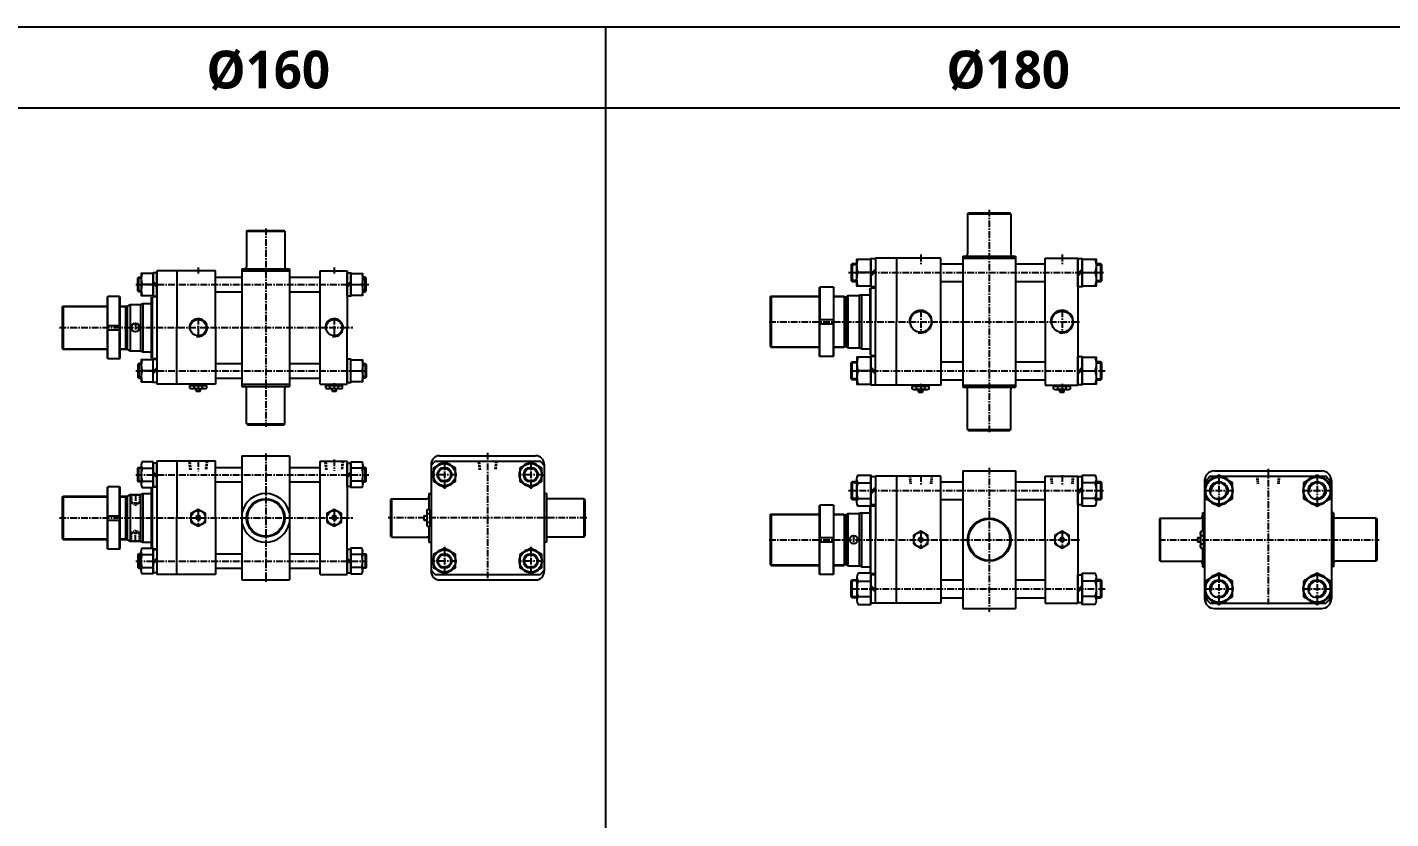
# Model space of a CAD drawing. Extents: x -819 to 8634, y 0 to 4453.
# Drawn here: x 2577 to 5105, y 1467 to 2934 of the extents above; entities that cross this region are included whole.
import ezdxf

# ---------------------------------------------------------------- set-up
doc = ezdxf.new("R2010")
doc.units = 0
doc.header["$LTSCALE"] = 10
doc.header["$MEASUREMENT"] = 0
for name, pattern in [('CENTER', [2, 1.25, -0.25, 0.25, -0.25]), ('CENTERX2', [4, 2.5, -0.5, 0.5, -0.5]), ('HIDDEN', [0.375, 0.25, -0.125])]:
    doc.linetypes.add(name, pattern=pattern)
doc.layers.get('0').update_dxf_attribs({"linetype": 'CONTINUOUS'})
doc.layers.get('DEFPOINTS').update_dxf_attribs({"linetype": 'CONTINUOUS'})
for name, color, linetype in [('CEN', 1, 'CENTERX2'), ('CENTER', 1, 'CENTER'), ('ML', 7, 'CONTINUOUS'), ('THIN', 3, 'CONTINUOUS'), ('외형선', 3, 'CONTINUOUS')]:
    doc.layers.add(name, color=color, linetype=linetype)
doc.styles.add('문자', font='romans.shx')

msp = doc.modelspace()

# ---------------------------------------------------------------- linework, layer by layer
for p, q in [((8634.1, 2934), (0, 2934)), ((3649.8, 0), (3649.8, 2934)), ((8634.1, 2784), (0, 2784))]:
    msp.add_line(p, q)
at = {"color": 7, "linetype": 'Continuous'}
for p, q in [((2878.9, 2265.3), (2878.9, 2270.3)), ((2878.9, 2270.3), (2885.2, 2270.3)), ((2879.9, 2270.3), (2879.9, 2272.3)), ((2879.9, 2272.3), (2909, 2272.3)), ((2882, 2264.3), (2906.9, 2264.3)), ((2885.2, 2270.3), (2910, 2270.3)), ((2886.6, 2265.3), (2886.6, 2270.3)), ((2890.4, 2264.6), (2890.4, 2264.6)), ((2890.4, 2259.8), (2890.4, 2264.3)), ((2890.4, 2259.8), (2890.9, 2259.3)), ((2898.4, 2259.8), (2890.4, 2259.8)), ((2890.9, 2259.3), (2897.9, 2259.3)), ((2898.4, 2259.8), (2897.9, 2259.3)), ((2898.4, 2259.8), (2898.4, 2264.3)), ((2902.2, 2265.3), (2902.2, 2270.3)), ((2909, 2270.3), (2909, 2272.3)), ((2910, 2265.3), (2910, 2270.3)), ((3130.9, 2265.3), (3130.9, 2270.3)), ((3130.9, 2270.3), (3137.2, 2270.3)), ((3131.9, 2270.3), (3131.9, 2272.3)), ((3131.9, 2272.3), (3161, 2272.3)), ((3134, 2264.3), (3158.9, 2264.3)), ((3137.2, 2270.3), (3162, 2270.3)), ((3138.6, 2265.3), (3138.6, 2270.3)), ((3142.4, 2264.6), (3142.4, 2264.6)), ((3142.4, 2259.8), (3142.4, 2264.3)), ((3142.4, 2259.8), (3142.9, 2259.3)), ((3150.4, 2259.8), (3142.4, 2259.8)), ((3142.9, 2259.3), (3149.9, 2259.3)), ((3150.4, 2259.8), (3149.9, 2259.3)), ((3150.4, 2259.8), (3150.4, 2264.3)), ((3154.2, 2265.3), (3154.2, 2270.3)), ((3161, 2270.3), (3161, 2272.3)), ((3162, 2265.3), (3162, 2270.3)), ((4218.2, 2263.8), (4218.2, 2268.8)), ((4218.2, 2268.8), (4224.5, 2268.8)), ((4219.2, 2268.8), (4219.2, 2270.8)), ((4219.2, 2270.8), (4248.4, 2270.8)), ((4221.4, 2262.8), (4246.2, 2262.8)), ((4224.5, 2268.8), (4249.4, 2268.8)), ((4226, 2263.8), (4226, 2268.8)), ((4229.8, 2263.1), (4229.8, 2263.1)), ((4229.8, 2258.3), (4229.8, 2262.8)), ((4229.8, 2258.3), (4230.3, 2257.8)), ((4237.8, 2258.3), (4229.8, 2258.3)), ((4230.3, 2257.8), (4237.3, 2257.8)), ((4237.8, 2258.3), (4237.3, 2257.8)), ((4237.8, 2258.3), (4237.8, 2262.8)), ((4241.6, 2263.8), (4241.6, 2268.8)), ((4248.4, 2268.8), (4248.4, 2270.8)), ((4249.4, 2263.8), (4249.4, 2268.8)), ((4480.2, 2263.8), (4480.2, 2268.8)), ((4480.2, 2268.8), (4486.5, 2268.8)), ((4481.2, 2268.8), (4481.2, 2270.8)), ((4481.2, 2270.8), (4510.4, 2270.8)), ((4483.4, 2262.8), (4508.2, 2262.8)), ((4486.5, 2268.8), (4511.4, 2268.8)), ((4488, 2263.8), (4488, 2268.8)), ((4491.8, 2263.1), (4491.8, 2263.1)), ((4491.8, 2258.3), (4491.8, 2262.8)), ((4491.8, 2258.3), (4492.3, 2257.8)), ((4499.8, 2258.3), (4491.8, 2258.3)), ((4492.3, 2257.8), (4499.3, 2257.8)), ((4499.8, 2258.3), (4499.3, 2257.8)), ((4499.8, 2258.3), (4499.8, 2262.8)), ((4503.6, 2263.8), (4503.6, 2268.8)), ((4510.4, 2268.8), (4510.4, 2270.8)), ((4511.4, 2263.8), (4511.4, 2268.8)), ((3313.4, 2028.7), (3312.9, 2028.2)), ((3312.9, 2028.2), (3312.9, 2021.2)), ((3313.4, 2028.7), (3317.9, 2028.7)), ((3313.4, 2020.7), (3313.4, 2028.7)), ((3317.9, 2037.1), (3317.9, 2012.2)), ((3318.2, 2028.7), (3318.2, 2028.7)), ((3318.9, 2040.2), (3323.9, 2040.2)), ((3318.9, 2032.5), (3323.9, 2032.5)), ((3323.9, 2040.2), (3323.9, 2033.9)), ((3323.9, 2039.2), (3325.9, 2039.2)), ((3323.9, 2033.9), (3323.9, 2009.1)), ((3325.9, 2039.2), (3325.9, 2010.1)), ((3313.4, 2020.7), (3312.9, 2021.2)), ((3313.4, 2020.7), (3317.9, 2020.7)), ((3318.9, 2016.9), (3323.9, 2016.9)), ((3318.9, 2009.1), (3323.9, 2009.1)), ((3323.9, 2010.1), (3325.9, 2010.1)), ((4753.1, 1999.8), (4758.2, 1999.8)), ((4758.2, 1999.8), (4758.2, 1993.4)), ((4758.2, 1998.8), (4760.2, 1998.8)), ((4760.2, 1998.8), (4760.2, 1969.6)), ((4747.7, 1988.2), (4747.2, 1987.7)), ((4747.2, 1987.7), (4747.2, 1980.7)), ((4747.7, 1980.2), (4747.2, 1980.7)), ((4747.7, 1988.2), (4752.2, 1988.2)), ((4747.7, 1980.2), (4747.7, 1988.2)), ((4747.7, 1980.2), (4752.2, 1980.2)), ((4752.2, 1996.6), (4752.2, 1971.8)), ((4752.4, 1988.2), (4752.4, 1988.2)), ((4753.1, 1992), (4758.2, 1992)), ((4753.1, 1976.4), (4758.2, 1976.4)), ((4758.2, 1993.4), (4758.2, 1968.6)), ((4753.1, 1968.6), (4758.2, 1968.6)), ((4758.2, 1969.6), (4760.2, 1969.6))]:
    msp.add_line(p, q, dxfattribs=at)
for points in [[(2880.9, 2016.9), (2894.4, 2009.1), (2907.9, 2016.9), (2907.9, 2032.5), (2894.4, 2040.2), (2880.9, 2032.5)], [(2893, 2027.2), (2891.6, 2024.7), (2893, 2022.2), (2895.9, 2022.2), (2897.3, 2024.7), (2895.9, 2027.2)], [(3132.9, 2016.9), (3146.4, 2009.1), (3159.9, 2016.9), (3159.9, 2032.5), (3146.4, 2040.2), (3132.9, 2032.5)], [(3145, 2027.2), (3143.6, 2024.7), (3145, 2022.2), (3147.9, 2022.2), (3149.3, 2024.7), (3147.9, 2027.2)], [(4220.3, 1976.4), (4233.8, 1968.6), (4247.3, 1976.4), (4247.3, 1992), (4233.8, 1999.8), (4220.3, 1992)], [(4482.3, 1976.4), (4495.8, 1968.6), (4509.3, 1976.4), (4509.3, 1992), (4495.8, 1999.8), (4482.3, 1992)], [(4232.3, 1986.7), (4230.9, 1984.2), (4232.3, 1981.7), (4235.2, 1981.7), (4236.7, 1984.2), (4235.2, 1986.7)], [(4494.3, 1986.7), (4492.9, 1984.2), (4494.3, 1981.7), (4497.2, 1981.7), (4498.7, 1984.2), (4497.2, 1986.7)]]:
    msp.add_lwpolyline(points, close=True, dxfattribs=at)
for centre, radius in [((2894.4, 2024.7), 13.5), ((2894.4, 2024.7), 3.5), ((3146.4, 2024.7), 13.5), ((3146.4, 2024.7), 3.5), ((4233.8, 1984.2), 13.5), ((4495.8, 1984.2), 13.5), ((4233.8, 1984.2), 3.5), ((4495.8, 1984.2), 3.5)]:
    msp.add_circle(centre, radius, dxfattribs=at)
for centre, radius, start, end in [((2882, 2270), 5.62, 235.6158, 270), ((2882.7, 2272.6), 8.22, 241.7006, 298.2994), ((2894.4, 2295.7), 31.3, 255.6172, 270.0141), ((2894.4, 2295.7), 31.3, 269.9859, 284.3828), ((2906.1, 2272.6), 8.22, 241.7006, 298.2994), ((3134, 2270), 5.62, 235.6158, 270), ((3134.7, 2272.6), 8.22, 241.7006, 298.2994), ((3146.4, 2295.7), 31.3, 255.6172, 270.0141), ((3146.4, 2295.7), 31.3, 269.9859, 284.3828), ((3158.1, 2272.6), 8.22, 241.7006, 298.2994), ((4221.4, 2268.5), 5.62, 235.6158, 270), ((4222.1, 2271.1), 8.22, 241.7006, 298.2994), ((4233.8, 2294.2), 31.3, 255.6172, 270.0141), ((4233.8, 2294.2), 31.3, 269.9859, 284.3828), ((4245.5, 2271.1), 8.22, 241.7006, 298.2994), ((4483.4, 2268.5), 5.62, 235.6158, 270), ((4484.1, 2271.1), 8.22, 241.7006, 298.2994), ((4495.8, 2294.2), 31.3, 255.6172, 270.0141), ((4495.8, 2294.2), 31.3, 269.9859, 284.3828), ((4507.5, 2271.1), 8.22, 241.7006, 298.2994), ((3323.5, 2037.1), 5.62, 145.6158, 180), ((3326.1, 2036.3), 8.22, 151.7006, 208.2994), ((3349.2, 2024.7), 31.3, 165.6172, 180.0141), ((3349.2, 2024.6), 31.3, 179.9859, 194.3828), ((3326.1, 2013), 8.22, 151.7006, 208.2994), ((4757.8, 1996.6), 5.62, 145.6158, 180), ((4760.4, 1995.9), 8.22, 151.7006, 208.2994), ((4783.5, 1984.2), 31.3, 165.6172, 180.0141), ((4783.5, 1984.2), 31.3, 179.9859, 194.3828), ((4760.4, 1972.5), 8.22, 151.7006, 208.2994)]:
    msp.add_arc(centre, radius, start, end, dxfattribs=at)
at = {"layer": 'CEN', "color": 1, "linetype": 'CENTER'}
for p, q in [((4360.8, 2595.8), (4360.8, 2180.8)), ((3019.4, 2561.3), (3019.4, 2193.3)), ((3019.4, 2143.7), (3019.4, 1905.7)), ((4360.8, 2117.7), (4360.8, 1850.7))]:
    msp.add_line(p, q, dxfattribs=at)
at = {"layer": 'CENTER'}
for p, q in [((3350.9, 2130.8), (3350.9, 2078.5)), ((3510.9, 2130.8), (3510.9, 2078.5)), ((3373.5, 2104.7), (3328.2, 2104.7)), ((3533.5, 2104.7), (3488.2, 2104.7)), ((4786.7, 2104), (4786.7, 2046.3)), ((4968.7, 2104), (4968.7, 2046.3)), ((4760.3, 2075.2), (4813, 2075.2)), ((4942.3, 2075.2), (4995, 2075.2)), ((3350.9, 1970.8), (3350.9, 1918.5)), ((3510.9, 1970.8), (3510.9, 1918.5)), ((3373.5, 1944.7), (3328.2, 1944.7)), ((3533.5, 1944.7), (3488.2, 1944.7)), ((4786.7, 1922), (4786.7, 1864.3)), ((4968.7, 1922), (4968.7, 1864.3)), ((4760.3, 1893.2), (4813, 1893.2)), ((4942.3, 1893.2), (4995, 1893.2))]:
    msp.add_line(p, q, dxfattribs=at)
at = {"layer": 'DEFPOINTS', "color": 0, "linetype": 'ByBlock'}
for p in [(3321.9, 1979.7), (3539.9, 1979.7), (4756.2, 1934.2), (4999.2, 1934.2)]:
    msp.add_point(p, dxfattribs=at)
at = {"layer": 'ML'}
for p, q in [((4320.8, 2588.3), (4322.3, 2589.8)), ((4320.8, 2588.3), (4400.8, 2588.3)), ((4320.8, 2588.3), (4320.8, 2513.8)), ((4322.3, 2589.8), (4399.3, 2589.8)), ((4400.8, 2588.3), (4399.3, 2589.8)), ((4400.8, 2588.3), (4400.8, 2513.8)), ((2983.9, 2555.8), (2985.4, 2557.3)), ((2983.9, 2555.8), (3054.9, 2555.8)), ((2983.9, 2555.8), (2983.9, 2490.3)), ((2985.4, 2557.3), (3053.4, 2557.3)), ((3054.9, 2555.8), (3053.4, 2557.3)), ((3054.9, 2555.8), (3054.9, 2490.3)), ((4311.8, 2509.8), (4311.8, 2266.8)), ((4311.8, 2509.8), (4409.8, 2509.8)), ((4311.8, 2505.8), (4409.8, 2505.8)), ((4409.8, 2509.8), (4409.8, 2266.8)), ((4464.8, 2388.3), (4464.8, 2505.8)), ((4464.8, 2505.8), (4524.8, 2505.8)), ((4524.8, 2505.8), (4524.8, 2270.8)), ((2817.4, 2482.3), (2817.4, 2272.3)), ((2854.4, 2482.3), (2817.4, 2482.3)), ((2817.4, 2482.3), (2817.4, 2482.3)), ((2975.4, 2486.3), (2975.4, 2268.3)), ((2975.4, 2486.3), (3063.4, 2486.3)), ((2975.4, 2482.3), (3063.4, 2482.3)), ((3063.4, 2486.3), (3063.4, 2268.3)), ((4106.7, 2495.8), (4106.7, 2462.8)), ((4141.6, 2479.3), (4117.8, 2479.3)), ((4141.6, 2477.6), (4149.8, 2485.8)), ((4141.6, 2472.9), (4149.8, 2481.1)), ((4533, 2485.8), (4524.8, 2477.6)), ((4533, 2481.1), (4524.8, 2472.9)), ((4533, 2479.3), (4556.7, 2479.3)), ((4567.9, 2462.8), (4567.9, 2495.8)), ((2784.1, 2443.8), (2784.1, 2470.8)), ((2810.6, 2457.3), (2790.5, 2457.3)), ((2810.6, 2462.7), (2817.4, 2455.9)), ((2810.6, 2458.8), (2817.4, 2452)), ((3177.2, 2462.7), (3170.4, 2455.9)), ((3177.2, 2458.8), (3170.4, 2452)), ((3177.2, 2457.3), (3197.4, 2457.3)), ((3203.8, 2443.8), (3203.8, 2470.8)), ((4045.8, 2451.3), (4046.8, 2452.3)), ((4046.8, 2452.3), (4046.8, 2392.3)), ((4071.8, 2452.3), (4046.8, 2452.3)), ((4071.8, 2452.3), (4071.8, 2392.3)), ((4071.8, 2452.3), (4072.8, 2451.3)), ((2725.6, 2433.8), (2726.6, 2434.8)), ((2725.6, 2433.8), (2725.6, 2320.8)), ((2748.6, 2434.8), (2726.6, 2434.8)), ((2726.6, 2381.3), (2726.6, 2434.8)), ((2748.6, 2381.3), (2748.6, 2434.8)), ((2748.6, 2434.8), (2749.6, 2433.8)), ((2749.6, 2320.8), (2749.6, 2433.8)), ((2807.4, 2433.3), (2807.8, 2433.7)), ((2807.4, 2433.3), (2807.4, 2321.3)), ((2808.9, 2433.7), (2808.9, 2321)), ((3954.8, 2434.3), (3956.3, 2435.8)), ((3956.3, 2435.8), (3956.3, 2340.8)), ((4045.8, 2451.3), (4045.8, 2325.3)), ((4072.8, 2325.3), (4072.8, 2451.3)), ((4098.8, 2436.8), (4094.8, 2434.5)), ((4123.8, 2438.3), (4119.8, 2436.8)), ((2642.4, 2415.8), (2643.9, 2417.3)), ((2642.4, 2415.8), (2642.4, 2338.8)), ((2643.9, 2417.3), (2643.9, 2337.3)), ((2759.4, 2417.3), (2759.4, 2337.3)), ((2762.4, 2417.3), (2768.4, 2420.3)), ((2762.4, 2417.3), (2762.4, 2337.3)), ((2768.4, 2420.3), (2768.4, 2334.3)), ((2787.4, 2420.3), (2791.4, 2422.3)), ((2787.4, 2420.3), (2787.4, 2334.3)), ((2791.4, 2422.3), (2791.4, 2332.3)), ((2725.6, 2381.3), (2749.6, 2381.3)), ((4045.8, 2392.3), (4072.8, 2392.3)), ((4045.8, 2384.3), (4072.8, 2384.3)), ((4046.8, 2324.3), (4046.8, 2384.3)), ((4071.8, 2324.3), (4071.8, 2384.3)), ((4464.8, 2388.3), (4464.8, 2270.8)), ((2725.6, 2373.3), (2749.6, 2373.3)), ((2726.6, 2319.8), (2726.6, 2373.3)), ((2748.6, 2319.8), (2748.6, 2373.3)), ((2642.4, 2338.8), (2643.9, 2337.3)), ((2762.4, 2337.3), (2768.4, 2334.3)), ((2787.4, 2334.3), (2791.4, 2332.3)), ((3954.8, 2342.3), (3956.3, 2340.8)), ((4098.8, 2339.8), (4094.8, 2342.1)), ((4123.8, 2338.3), (4119.8, 2339.8)), ((2726.6, 2319.8), (2725.6, 2320.8)), ((2726.6, 2319.8), (2748.6, 2319.8)), ((2748.6, 2319.8), (2749.6, 2320.8)), ((2784.1, 2310.8), (2784.1, 2283.8)), ((2807.4, 2321.3), (2807.8, 2321)), ((2810.6, 2295.9), (2817.4, 2302.7)), ((3203.8, 2310.8), (3203.8, 2283.8)), ((4045.8, 2325.3), (4046.8, 2324.3)), ((4046.8, 2324.3), (4071.8, 2324.3)), ((4071.8, 2324.3), (4072.8, 2325.3)), ((4106.7, 2280.8), (4106.7, 2313.8)), ((4141.6, 2303.8), (4149.8, 2295.6)), ((4533, 2303.8), (4524.8, 2295.6)), ((4567.9, 2280.8), (4567.9, 2313.8)), ((2810.6, 2297.3), (2790.5, 2297.3)), ((2810.6, 2292), (2817.4, 2298.8)), ((3177.2, 2297.3), (3197.4, 2297.3)), ((4141.6, 2297.3), (4117.8, 2297.3)), ((4141.6, 2299.1), (4149.8, 2290.9)), ((4533, 2299.1), (4524.8, 2290.9)), ((4533, 2297.3), (4556.7, 2297.3)), ((2854.4, 2272.3), (2817.4, 2272.3)), ((2975.4, 2272.3), (3063.4, 2272.3)), ((2975.4, 2268.3), (3063.4, 2268.3)), ((2983.9, 2198.8), (2983.9, 2264.3)), ((3054.9, 2198.8), (3054.9, 2264.3)), ((4311.8, 2270.8), (4409.8, 2270.8)), ((4311.8, 2266.8), (4409.8, 2266.8)), ((4320.8, 2188.3), (4320.8, 2262.8)), ((4400.8, 2188.3), (4400.8, 2262.8)), ((4464.8, 2270.8), (4524.8, 2270.8)), ((2983.9, 2198.8), (3054.9, 2198.8)), ((2983.9, 2198.8), (2985.4, 2197.3)), ((2985.4, 2197.3), (3053.4, 2197.3)), ((3054.9, 2198.8), (3053.4, 2197.3)), ((4320.8, 2188.3), (4400.8, 2188.3)), ((4320.8, 2188.3), (4322.3, 2186.8)), ((4322.3, 2186.8), (4399.3, 2186.8)), ((4400.8, 2188.3), (4399.3, 2186.8)), ((2854.4, 2129.7), (2817.4, 2129.7)), ((2817.4, 2129.7), (2817.4, 2129.7)), ((2817.4, 2129.7), (2817.4, 1919.7)), ((2975.4, 2139.7), (2975.4, 1909.7)), ((2975.4, 2139.7), (3063.4, 2139.7)), ((3063.4, 2139.7), (3063.4, 1909.7)), ((3325.9, 2123.7), (3325.9, 1925.7)), ((3333.8, 2129.7), (3528, 2129.7)), ((3341.9, 2139.7), (3519.9, 2139.7)), ((3535.9, 2123.7), (3535.9, 1925.7)), ((2784.1, 2091.2), (2784.1, 2118.2)), ((2788.6, 2122.4), (2788.6, 2086.9)), ((2790.5, 2116.5), (2810.6, 2116.5)), ((2810.6, 2110), (2817.4, 2103.2)), ((2810.6, 2106.1), (2817.4, 2099.3)), ((3177.2, 2110), (3170.4, 2103.2)), ((3177.2, 2106.1), (3170.4, 2099.3)), ((3197.4, 2116.5), (3177.2, 2116.5)), ((3199.2, 2122.4), (3199.2, 2086.9)), ((3203.8, 2091.2), (3203.8, 2118.2)), ((4311.8, 2111.7), (4311.8, 1856.7)), ((4311.8, 2111.7), (4409.8, 2111.7)), ((4409.8, 2111.7), (4409.8, 1856.7)), ((4464.8, 2101.7), (4524.8, 2101.7)), ((4464.8, 1984.2), (4464.8, 2101.7)), ((4524.8, 2101.7), (4524.8, 1866.7)), ((4770.5, 2101.7), (4782.5, 2101.7)), ((4778.2, 2111.7), (4977.2, 2111.7)), ((4790.8, 2101.7), (4964.5, 2101.7)), ((4972.8, 2101.7), (4984.8, 2101.7)), ((2725.6, 2081.2), (2726.6, 2082.2)), ((2725.6, 2081.2), (2725.6, 1968.2)), ((2748.6, 2082.2), (2726.6, 2082.2)), ((2726.6, 2028.7), (2726.6, 2082.2)), ((2748.6, 2082.2), (2749.6, 2081.2)), ((2748.6, 2028.7), (2748.6, 2082.2)), ((2749.6, 1968.2), (2749.6, 2081.2)), ((2790.5, 2092.8), (2810.6, 2092.8)), ((2807.4, 2080.7), (2807.8, 2081)), ((2807.4, 2080.7), (2807.4, 1968.7)), ((2808.9, 2081), (2808.9, 1968.3)), ((3197.4, 2092.8), (3177.2, 2092.8)), ((4106.7, 2091.7), (4106.7, 2058.7)), ((4115.6, 2053.5), (4115.6, 2096.8)), ((4117.8, 2089.6), (4141.6, 2089.6)), ((4141.6, 2073.4), (4149.8, 2081.6)), ((4141.6, 2068.8), (4149.8, 2077)), ((4533, 2081.6), (4524.8, 2073.4)), ((4533, 2077), (4524.8, 2068.8)), ((4556.7, 2089.6), (4533, 2089.6)), ((4559, 2096.8), (4559, 2053.5)), ((4567.9, 2058.7), (4567.9, 2091.7)), ((4760.2, 2093.7), (4760.2, 1874.7)), ((4995.2, 2093.7), (4995.2, 1874.7)), ((2642.4, 2063.2), (2643.9, 2064.7)), ((2642.4, 2063.2), (2642.4, 1986.2)), ((2643.9, 2064.7), (2643.9, 1984.7)), ((2759.4, 2064.7), (2759.4, 1984.7)), ((2762.4, 2064.7), (2768.4, 2067.7)), ((2762.4, 2064.7), (2762.4, 1984.7)), ((2768.4, 2067.7), (2768.4, 1981.7)), ((2787.4, 2067.7), (2791.4, 2069.7)), ((2787.4, 2067.7), (2787.4, 1981.7)), ((2791.4, 2069.7), (2791.4, 1979.7)), ((3252.4, 2060.2), (3250.9, 2058.7)), ((3250.9, 2058.7), (3250.9, 1990.7)), ((3252.4, 2060.2), (3317.9, 2060.2)), ((3252.4, 2060.2), (3252.4, 1989.2)), ((3321.9, 2069.7), (3325.4, 2069.7)), ((3321.9, 2069.7), (3321.9, 2040.2)), ((3539.9, 2069.7), (3536.4, 2069.7)), ((3539.9, 2069.7), (3539.9, 1979.7)), ((3609.4, 2060.2), (3543.9, 2060.2)), ((3609.4, 2060.2), (3609.4, 1989.2)), ((3609.4, 2060.2), (3610.9, 2058.7)), ((3610.9, 2058.7), (3610.9, 1990.7)), ((4045.8, 2047.2), (4046.8, 2048.2)), ((4071.8, 2048.2), (4046.8, 2048.2)), ((4046.8, 2048.2), (4046.8, 1988.2)), ((4071.8, 2048.2), (4072.8, 2047.2)), ((4071.8, 2048.2), (4071.8, 1988.2)), ((4117.8, 2060.7), (4141.6, 2060.7)), ((4556.7, 2060.7), (4533, 2060.7)), ((2725.6, 2028.7), (2749.6, 2028.7)), ((3954.8, 2030.2), (3956.3, 2031.7)), ((3956.3, 2031.7), (3956.3, 1936.7)), ((4045.8, 2047.2), (4045.8, 1921.2)), ((4072.8, 1921.2), (4072.8, 2047.2)), ((4098.8, 2032.7), (4094.8, 2030.4)), ((4123.8, 2034.2), (4119.8, 2032.7)), ((4677.7, 2024.2), (4676.2, 2022.7)), ((4676.2, 2022.7), (4676.2, 1945.7)), ((4677.7, 2024.2), (4677.7, 1944.2)), ((4677.7, 2024.2), (4752.2, 2024.2)), ((4756.2, 2034.2), (4756.2, 1999.8)), ((4756.2, 2034.2), (4759.7, 2034.2)), ((4999.2, 2034.2), (4995.7, 2034.2)), ((4999.2, 2034.2), (4999.2, 1934.2)), ((5077.7, 2024.2), (5003.2, 2024.2)), ((5077.7, 2024.2), (5077.7, 1944.2)), ((5077.7, 2024.2), (5079.2, 2022.7)), ((5079.2, 2022.7), (5079.2, 1945.7)), ((2725.6, 2020.7), (2749.6, 2020.7)), ((2726.6, 1967.2), (2726.6, 2020.7)), ((2748.6, 1967.2), (2748.6, 2020.7)), ((3321.9, 2009.1), (3321.9, 1979.7)), ((2642.4, 1986.2), (2643.9, 1984.7)), ((2762.4, 1984.7), (2768.4, 1981.7)), ((2787.4, 1981.7), (2791.4, 1979.7)), ((3252.4, 1989.2), (3250.9, 1990.7)), ((3252.4, 1989.2), (3317.9, 1989.2)), ((3321.9, 1979.7), (3325.4, 1979.7)), ((3539.9, 1979.7), (3536.4, 1979.7)), ((3609.4, 1989.2), (3543.9, 1989.2)), ((3609.4, 1989.2), (3610.9, 1990.7)), ((4045.8, 1988.2), (4072.8, 1988.2)), ((4045.8, 1980.2), (4072.8, 1980.2)), ((4046.8, 1920.2), (4046.8, 1980.2)), ((4071.8, 1920.2), (4071.8, 1980.2)), ((4464.8, 1984.2), (4464.8, 1866.7)), ((2726.6, 1967.2), (2725.6, 1968.2)), ((2726.6, 1967.2), (2748.6, 1967.2)), ((2748.6, 1967.2), (2749.6, 1968.2)), ((2784.1, 1958.2), (2784.1, 1931.2)), ((2788.6, 1926.9), (2788.6, 1962.4)), ((2790.5, 1956.5), (2810.6, 1956.5)), ((2807.4, 1968.7), (2807.8, 1968.3)), ((2810.6, 1943.2), (2817.4, 1950)), ((3177.2, 1943.2), (3170.4, 1950)), ((3197.4, 1956.5), (3177.2, 1956.5)), ((3199.2, 1926.9), (3199.2, 1962.4)), ((3203.8, 1958.2), (3203.8, 1931.2)), ((4756.2, 1968.6), (4756.2, 1934.2)), ((2790.5, 1932.8), (2810.6, 1932.8)), ((2810.6, 1939.3), (2817.4, 1946.1)), ((3177.2, 1939.3), (3170.4, 1946.1)), ((3197.4, 1932.8), (3177.2, 1932.8)), ((3954.8, 1938.2), (3956.3, 1936.7)), ((4045.8, 1921.2), (4046.8, 1920.2)), ((4071.8, 1920.2), (4072.8, 1921.2)), ((4098.8, 1935.7), (4094.8, 1938)), ((4123.8, 1934.2), (4119.8, 1935.7)), ((4677.7, 1944.2), (4676.2, 1945.7)), ((4677.7, 1944.2), (4752.2, 1944.2)), ((4756.2, 1934.2), (4759.7, 1934.2)), ((4999.2, 1934.2), (4995.7, 1934.2)), ((5077.7, 1944.2), (5003.2, 1944.2)), ((5077.7, 1944.2), (5079.2, 1945.7)), ((2854.4, 1919.7), (2817.4, 1919.7)), ((2975.4, 1909.7), (3063.4, 1909.7)), ((3333.8, 1919.7), (3528, 1919.7)), ((3341.9, 1909.7), (3519.9, 1909.7)), ((4046.8, 1920.2), (4071.8, 1920.2)), ((4106.7, 1876.7), (4106.7, 1909.7)), ((4115.6, 1914.8), (4115.6, 1871.5)), ((4117.8, 1907.6), (4141.6, 1907.6)), ((4141.6, 1899.6), (4149.8, 1891.4)), ((4533, 1899.6), (4524.8, 1891.4)), ((4556.7, 1907.6), (4533, 1907.6)), ((4559, 1914.8), (4559, 1871.5)), ((4567.9, 1876.7), (4567.9, 1909.7)), ((4117.8, 1878.7), (4141.6, 1878.7)), ((4141.6, 1895), (4149.8, 1886.8)), ((4533, 1895), (4524.8, 1886.8)), ((4556.7, 1878.7), (4533, 1878.7)), ((4311.8, 1856.7), (4409.8, 1856.7)), ((4464.8, 1866.7), (4524.8, 1866.7)), ((4770.5, 1866.7), (4782.5, 1866.7)), ((4778.2, 1856.7), (4977.2, 1856.7)), ((4790.8, 1866.7), (4964.5, 1866.7)), ((4972.8, 1866.7), (4984.8, 1866.7))]:
    msp.add_line(p, q, dxfattribs=at)
at = {"layer": 'ML', "color": 7}
for p, q in [((4149.8, 2505.8), (4149.8, 2388.3)), ((4270.8, 2505.8), (4149.8, 2505.8)), ((4188.8, 2505.8), (4188.8, 2388.3)), ((4270.8, 2388.3), (4270.8, 2505.8)), ((3954.8, 2434.3), (3954.8, 2342.3)), ((4091.8, 2435.8), (4091.8, 2340.8)), ((4094.8, 2434.5), (4094.8, 2342.1)), ((4098.8, 2436.8), (4098.8, 2339.8)), ((4119.8, 2436.8), (4119.8, 2339.8)), ((4123.8, 2438.3), (4123.8, 2338.3)), ((4149.8, 2270.8), (4149.8, 2388.3)), ((4188.8, 2270.8), (4188.8, 2388.3)), ((4270.8, 2388.3), (4270.8, 2270.8)), ((4270.8, 2270.8), (4149.8, 2270.8)), ((4270.8, 2270.8), (4188.8, 2270.8)), ((4270.8, 2101.7), (4149.8, 2101.7)), ((4149.8, 2101.7), (4149.8, 1984.2)), ((4188.8, 2101.7), (4188.8, 1984.2)), ((4270.8, 1984.2), (4270.8, 2101.7)), ((3954.8, 2030.2), (3954.8, 1938.2)), ((4091.8, 2031.7), (4091.8, 1936.7)), ((4094.8, 2030.4), (4094.8, 1938)), ((4098.8, 2032.7), (4098.8, 1935.7)), ((4119.8, 2032.7), (4119.8, 1935.7)), ((4123.8, 2034.2), (4123.8, 1934.2)), ((4149.8, 1866.7), (4149.8, 1984.2)), ((4188.8, 1866.7), (4188.8, 1984.2)), ((4270.8, 1984.2), (4270.8, 1866.7)), ((4270.8, 1866.7), (4149.8, 1866.7)), ((4270.8, 1866.7), (4188.8, 1866.7))]:
    msp.add_line(p, q, dxfattribs=at)
at = {"layer": 'ML', "color": 2}
for p, q in [((2759.4, 2416.3), (2761.2, 2417.3)), ((2759.4, 2338.3), (2761.2, 2337.3)), ((2890.9, 2264.5), (2890.9, 2264.5)), ((2890.9, 2259.3), (2890.9, 2264.3)), ((2897.9, 2259.3), (2897.9, 2264.3)), ((3142.9, 2264.5), (3142.9, 2264.5)), ((3142.9, 2259.3), (3142.9, 2264.3)), ((3149.9, 2259.3), (3149.9, 2264.3)), ((4230.3, 2263), (4230.3, 2263)), ((4230.3, 2257.8), (4230.3, 2262.8)), ((4237.3, 2257.8), (4237.3, 2262.8)), ((4492.3, 2263), (4492.3, 2263)), ((4492.3, 2257.8), (4492.3, 2262.8)), ((4499.3, 2257.8), (4499.3, 2262.8)), ((2759.4, 2063.7), (2761.2, 2064.7)), ((3312.9, 2028.2), (3317.9, 2028.2)), ((3318.1, 2028.2), (3318.1, 2028.2)), ((3312.9, 2021.2), (3317.9, 2021.2)), ((2759.4, 1985.7), (2761.2, 1984.7)), ((4747.2, 1987.7), (4752.2, 1987.7)), ((4747.2, 1980.7), (4752.2, 1980.7)), ((4752.3, 1987.7), (4752.3, 1987.7))]:
    msp.add_line(p, q, dxfattribs=at)
at = {"layer": 'ML', "color": 1, "linetype": 'CENTER'}
for p, q in [((4233.8, 2409.3), (4233.8, 2367.4)), ((4495.8, 2409.3), (4495.8, 2367.4)), ((2777.9, 2386.1), (2777.9, 2368.5)), ((2894.4, 2395.6), (2894.4, 2359.1)), ((3146.4, 2395.6), (3146.4, 2359.1)), ((2894.4, 2274.6), (2894.4, 2263.1)), ((3146.4, 2274.6), (3146.4, 2263.1)), ((4233.8, 2273.1), (4233.8, 2261.6)), ((4495.8, 2273.1), (4495.8, 2261.6)), ((3430.9, 2145.3), (3430.9, 1905.4)), ((4877.7, 2115.4), (4877.7, 1864.4)), ((2777.9, 2068.7), (2777.9, 2047.1)), ((2894.4, 2035.7), (2894.4, 2013.7)), ((3146.4, 2035.7), (3146.4, 2013.7)), ((3614.6, 2024.7), (3246.3, 2024.7)), ((2777.9, 1980.7), (2777.9, 2002.2)), ((4109.3, 1992.4), (4109.3, 1975.9)), ((4233.8, 1995.2), (4233.8, 1973.2)), ((4495.8, 1995.2), (4495.8, 1973.2)), ((4675.4, 1984.2), (5083.5, 1984.2))]:
    msp.add_line(p, q, dxfattribs=at)
at = {"layer": 'ML', "color": 6, "linetype": 'HIDDEN', "ltscale": 1.5}
for p, q in [((2879.4, 2113.7), (2877.8, 2129.7)), ((2881, 2113.7), (2879.4, 2129.7)), ((2909.4, 2129.7), (2907.8, 2113.7)), ((2911, 2129.7), (2909.4, 2113.7)), ((3131.4, 2113.7), (3129.8, 2129.7)), ((3133, 2113.7), (3131.4, 2129.7)), ((3161.4, 2129.7), (3159.8, 2113.7)), ((3163, 2129.7), (3161.4, 2113.7)), ((3415.9, 2113.7), (3414.3, 2129.7)), ((3417.5, 2113.7), (3415.9, 2129.7)), ((3445.9, 2129.7), (3444.3, 2113.7)), ((3447.5, 2129.7), (3445.9, 2113.7))]:
    msp.add_line(p, q, dxfattribs=at)
at = {"layer": 'ML', "color": 6, "linetype": 'HIDDEN'}
for p, q in [((4212.8, 2101.7), (4214, 2087.7)), ((4214.3, 2101.7), (4215.5, 2087.7)), ((4253.2, 2101.7), (4252, 2087.7)), ((4254.7, 2101.7), (4253.5, 2087.7)), ((4474.8, 2101.7), (4476, 2087.7)), ((4476.3, 2101.7), (4477.5, 2087.7)), ((4515.2, 2101.7), (4514, 2087.7)), ((4516.7, 2101.7), (4515.5, 2087.7)), ((4856.7, 2101.7), (4857.9, 2087.7)), ((4858.2, 2101.7), (4859.4, 2087.7)), ((4897.1, 2101.7), (4895.9, 2087.7)), ((4898.6, 2101.7), (4897.4, 2087.7)), ((2769.9, 2067.7), (2770.4, 2067.2)), ((2770.4, 2067.2), (2770.4, 2052.7)), ((2770.4, 2067.2), (2785.4, 2067.2)), ((2770.4, 2052.7), (2777.9, 2048.3)), ((2785.4, 2052.7), (2777.9, 2048.3)), ((2785.4, 2067.2), (2785.9, 2067.7)), ((2785.4, 2067.2), (2785.4, 2052.7)), ((2770.4, 1996.7), (2777.9, 2001)), ((2785.4, 1996.7), (2777.9, 2001)), ((2769.9, 1981.7), (2770.4, 1982.2)), ((2770.4, 1982.2), (2770.4, 1996.7)), ((2770.4, 1982.2), (2785.4, 1982.2)), ((2785.4, 1982.2), (2785.4, 1996.7)), ((2785.4, 1982.2), (2785.9, 1981.7))]:
    msp.add_line(p, q, dxfattribs=at)
at = {"layer": 'ML'}
for points in [[(4141.6, 2454.3), (4115.6, 2454.3), (4115.6, 2504.3), (4141.6, 2504.3)], [(4533, 2504.3), (4559, 2504.3), (4559, 2454.3), (4533, 2454.3)], [(2810.6, 2477.8), (2788.6, 2477.8), (2788.6, 2436.8), (2810.6, 2436.8)], [(3177.2, 2477.8), (3199.2, 2477.8), (3199.2, 2436.8), (3177.2, 2436.8)], [(2810.6, 2317.8), (2788.6, 2317.8), (2788.6, 2276.8), (2810.6, 2276.8)], [(3177.2, 2317.8), (3199.2, 2317.8), (3199.2, 2276.8), (3177.2, 2276.8)], [(4141.6, 2322.3), (4115.6, 2322.3), (4115.6, 2272.3), (4141.6, 2272.3)], [(4533, 2322.3), (4559, 2322.3), (4559, 2272.3), (4533, 2272.3)]]:
    msp.add_lwpolyline(points, close=True, dxfattribs=at)
for points in [[(4117.8, 2454.3, -0.178633), (4117.8, 2479.3, -0.178633), (4117.8, 2504.3)], [(4556.7, 2504.3, -0.178633), (4556.7, 2479.3, -0.178633), (4556.7, 2454.3)], [(2790.5, 2477.8, 0.178633), (2790.5, 2457.3, 0.178633), (2790.5, 2436.8)], [(3197.4, 2477.8, -0.178633), (3197.4, 2457.3, -0.178633), (3197.4, 2436.8)], [(2790.5, 2317.8, 0.178633), (2790.5, 2297.3, 0.178633), (2790.5, 2276.8)], [(3197.4, 2317.8, -0.178633), (3197.4, 2297.3, -0.178633), (3197.4, 2276.8)], [(4117.8, 2322.3, 0.178633), (4117.8, 2297.3, 0.178633), (4117.8, 2272.3)], [(4556.7, 2322.3, -0.178633), (4556.7, 2297.3, -0.178633), (4556.7, 2272.3)], [(2810.6, 2128.3), (2790.5, 2128.3, 0.309401), (2790.5, 2116.5, 0.154701), (2790.5, 2092.8, 0.309401), (2790.5, 2081), (2810.6, 2081), (2810.6, 2128.3)], [(3177.2, 2128.3), (3197.4, 2128.3, -0.309401), (3197.4, 2116.5, -0.154701), (3197.4, 2092.8, -0.309401), (3197.4, 2081), (3177.2, 2081), (3177.2, 2128.3)], [(4141.6, 2046.3), (4117.8, 2046.3, -0.309401), (4117.8, 2060.7, -0.154701), (4117.8, 2089.6, -0.309401), (4117.8, 2104), (4141.6, 2104), (4141.6, 2046.3)], [(4533, 2104), (4556.7, 2104, -0.309401), (4556.7, 2089.6, -0.154701), (4556.7, 2060.7, -0.309401), (4556.7, 2046.3), (4533, 2046.3), (4533, 2104)], [(2810.6, 1921), (2790.5, 1921, -0.309401), (2790.5, 1932.8, -0.154701), (2790.5, 1956.5, -0.309401), (2790.5, 1968.3), (2810.6, 1968.3), (2810.6, 1921)], [(3177.2, 1921), (3197.4, 1921, 0.309401), (3197.4, 1932.8, 0.154701), (3197.4, 1956.5, 0.309401), (3197.4, 1968.3), (3177.2, 1968.3), (3177.2, 1921)], [(4141.6, 1922), (4117.8, 1922, 0.309401), (4117.8, 1907.6, 0.154701), (4117.8, 1878.7, 0.309401), (4117.8, 1864.3), (4141.6, 1864.3), (4141.6, 1922)], [(4533, 1922), (4556.7, 1922, -0.309401), (4556.7, 1907.6, -0.154701), (4556.7, 1878.7, -0.309401), (4556.7, 1864.3), (4533, 1864.3), (4533, 1922)]]:
    msp.add_lwpolyline(points, format="xyb", dxfattribs=at)
for points in [[(4149.8, 2505.6), (4149.8, 2453.1), (4141.6, 2453.1), (4141.6, 2505.6), (4149.8, 2505.6)], [(4524.8, 2453.1), (4524.8, 2505.6), (4533, 2505.6), (4533, 2453.1), (4524.8, 2453.1)], [(2817.4, 2435.7), (2817.4, 2479), (2810.6, 2479), (2810.6, 2435.7), (2817.4, 2435.7)], [(3170.4, 2435.7), (3170.4, 2479), (3177.2, 2479), (3177.2, 2435.7), (3170.4, 2435.7)], [(4115.6, 2495.8), (4106.7, 2495.8), (4104.8, 2493.9), (4104.8, 2464.7), (4106.7, 2462.8), (4115.6, 2462.8)], [(4559, 2462.8), (4567.9, 2462.8), (4569.8, 2464.7), (4569.8, 2493.9), (4567.9, 2495.8), (4559, 2495.8)], [(2788.6, 2443.8), (2784.1, 2443.8), (2782.4, 2445.5), (2782.4, 2469.2), (2784.1, 2470.8), (2788.6, 2470.8)], [(3199.2, 2443.8), (3203.8, 2443.8), (3205.4, 2445.5), (3205.4, 2469.2), (3203.8, 2470.8), (3199.2, 2470.8)], [(2788.6, 2310.8), (2784.1, 2310.8), (2782.4, 2309.2), (2782.4, 2285.5), (2784.1, 2283.8), (2788.6, 2283.8)], [(2817.4, 2319), (2817.4, 2275.7), (2810.6, 2275.7), (2810.6, 2319), (2817.4, 2319)], [(3170.4, 2319), (3170.4, 2275.7), (3177.2, 2275.7), (3177.2, 2319), (3170.4, 2319)], [(3199.2, 2310.8), (3203.8, 2310.8), (3205.4, 2309.2), (3205.4, 2285.5), (3203.8, 2283.8), (3199.2, 2283.8)], [(4115.6, 2280.8), (4106.7, 2280.8), (4104.8, 2282.7), (4104.8, 2311.9), (4106.7, 2313.8), (4115.6, 2313.8)], [(4149.8, 2271.1), (4149.8, 2323.6), (4141.6, 2323.6), (4141.6, 2271.1), (4149.8, 2271.1)], [(4524.8, 2271.1), (4524.8, 2323.6), (4533, 2323.6), (4533, 2271.1), (4524.8, 2271.1)], [(4559, 2280.8), (4567.9, 2280.8), (4569.8, 2282.7), (4569.8, 2311.9), (4567.9, 2313.8), (4559, 2313.8)], [(2817.4, 2083), (2817.4, 2126.3), (2810.6, 2126.3), (2810.6, 2083), (2817.4, 2083)], [(3170.4, 2083), (3170.4, 2126.3), (3177.2, 2126.3), (3177.2, 2083), (3170.4, 2083)], [(3330.4, 2116.5), (3330.4, 2092.8), (3350.9, 2081), (3371.4, 2092.8), (3371.4, 2116.5), (3350.9, 2128.3), (3330.4, 2116.5)], [(3490.4, 2116.5), (3490.4, 2092.8), (3510.9, 2081), (3531.4, 2092.8), (3531.4, 2116.5), (3510.9, 2128.3), (3490.4, 2116.5)], [(2788.6, 2091.2), (2784.1, 2091.2), (2782.4, 2092.8), (2782.4, 2116.5), (2784.1, 2118.2), (2788.6, 2118.2)], [(3199.2, 2091.2), (3203.8, 2091.2), (3205.4, 2092.8), (3205.4, 2116.5), (3203.8, 2118.2), (3199.2, 2118.2)], [(4149.8, 2101.4), (4149.8, 2048.9), (4141.6, 2048.9), (4141.6, 2101.4), (4149.8, 2101.4)], [(4524.8, 2048.9), (4524.8, 2101.4), (4533, 2101.4), (4533, 2048.9), (4524.8, 2048.9)], [(4761.7, 2089.6), (4761.7, 2060.7), (4786.7, 2046.3), (4811.7, 2060.7), (4811.7, 2089.6), (4786.7, 2104), (4761.7, 2089.6)], [(4943.7, 2089.6), (4943.7, 2060.7), (4968.7, 2046.3), (4993.7, 2060.7), (4993.7, 2089.6), (4968.7, 2104), (4943.7, 2089.6)], [(4115.6, 2091.7), (4106.7, 2091.7), (4104.8, 2089.8), (4104.8, 2060.6), (4106.7, 2058.7), (4115.6, 2058.7)], [(4559, 2058.7), (4567.9, 2058.7), (4569.8, 2060.6), (4569.8, 2089.8), (4567.9, 2091.7), (4559, 2091.7)], [(2788.6, 1958.2), (2784.1, 1958.2), (2782.4, 1956.5), (2782.4, 1932.8), (2784.1, 1931.2), (2788.6, 1931.2)], [(2817.4, 1966.3), (2817.4, 1923), (2810.6, 1923), (2810.6, 1966.3), (2817.4, 1966.3)], [(3170.4, 1966.3), (3170.4, 1923), (3177.2, 1923), (3177.2, 1966.3), (3170.4, 1966.3)], [(3199.2, 1958.2), (3203.8, 1958.2), (3205.4, 1956.5), (3205.4, 1932.8), (3203.8, 1931.2), (3199.2, 1931.2)], [(3330.4, 1956.5), (3330.4, 1932.8), (3350.9, 1921), (3371.4, 1932.8), (3371.4, 1956.5), (3350.9, 1968.3), (3330.4, 1956.5)], [(3490.4, 1956.5), (3490.4, 1932.8), (3510.9, 1921), (3531.4, 1932.8), (3531.4, 1956.5), (3510.9, 1968.3), (3490.4, 1956.5)], [(4761.7, 1907.6), (4761.7, 1878.7), (4786.7, 1864.3), (4811.7, 1878.7), (4811.7, 1907.6), (4786.7, 1922), (4761.7, 1907.6)], [(4943.7, 1907.6), (4943.7, 1878.7), (4968.7, 1864.3), (4993.7, 1878.7), (4993.7, 1907.6), (4968.7, 1922), (4943.7, 1907.6)], [(4115.6, 1876.7), (4106.7, 1876.7), (4104.8, 1878.6), (4104.8, 1907.8), (4106.7, 1909.7), (4115.6, 1909.7)], [(4149.8, 1866.9), (4149.8, 1919.4), (4141.6, 1919.4), (4141.6, 1866.9), (4149.8, 1866.9)], [(4524.8, 1866.9), (4524.8, 1919.4), (4533, 1919.4), (4533, 1866.9), (4524.8, 1866.9)], [(4559, 1876.7), (4567.9, 1876.7), (4569.8, 1878.6), (4569.8, 1907.8), (4567.9, 1909.7), (4559, 1909.7)]]:
    msp.add_lwpolyline(points, dxfattribs=at)
for centre, radius in [((4233.8, 2388.3), 19.5), ((4495.8, 2388.3), 19.5), ((2777.9, 2377.3), 8), ((2777.9, 2377.3), 7.5), ((2894.4, 2377.3), 15), ((3146.4, 2377.3), 15), ((3350.9, 2104.7), 20.5), ((3510.9, 2104.7), 20.5), ((3350.9, 2104.7), 13.5), ((3510.9, 2104.7), 13.5), ((4786.7, 2075.2), 25), ((4968.7, 2075.2), 25), ((4786.7, 2075.2), 16.5), ((4968.7, 2075.2), 16.5), ((3019.4, 2024.7), 35.5), ((3019.4, 2024.7), 34), ((4360.8, 1984.2), 40), ((4360.8, 1984.2), 38.5), ((4109.3, 1984.2), 7.5), ((3350.9, 1944.7), 20.5), ((3350.9, 1944.7), 13.5), ((3510.9, 1944.7), 20.5), ((3510.9, 1944.7), 13.5), ((4786.7, 1893.2), 25), ((4786.7, 1893.2), 16.5), ((4968.7, 1893.2), 25), ((4968.7, 1893.2), 16.5)]:
    msp.add_circle(centre, radius, dxfattribs=at)
at = {"layer": 'ML', "color": 2}
for centre in [(3350.9, 2104.7), (3510.9, 2104.7), (3350.9, 1944.7), (3510.9, 1944.7)]:
    msp.add_circle(centre, 11.9, dxfattribs=at)
at = {"layer": 'ML'}
for centre, radius, start, end in [((4316.8, 2513.8), 4, 270, 0), ((4404.8, 2513.8), 4, 180, 270), ((2979.9, 2490.3), 4, 270, 0), ((3058.9, 2490.3), 4, 180, 270), ((2979.9, 2264.3), 4, 0, 90), ((3058.9, 2264.3), 4, 90, 180), ((4316.8, 2262.8), 4, 0, 90), ((4404.8, 2262.8), 4, 90, 180), ((3341.9, 2123.7), 16, 90, 180), ((3430.9, 2024.7), 143, 132.7548, 137.2452), ((3350.9, 2104.7), 21.6, 101.2415, 138.7585), ((3350.9, 2104.7), 21.6, 41.2415, 78.7585), ((3510.9, 2104.7), 21.6, 101.2415, 138.7585), ((3510.9, 2104.7), 21.6, 41.2415, 78.7585), ((3519.9, 2123.7), 16, 0, 90), ((3430.9, 2024.7), 143, 42.7548, 47.2452), ((3350.9, 2104.7), 21.6, 161.2415, 198.7585), ((3350.9, 2104.7), 21.6, 341.2415, 18.7585), ((3510.9, 2104.7), 21.6, 161.2415, 198.7585), ((3510.9, 2104.7), 21.6, 341.2415, 18.7585), ((4778.2, 2093.7), 18, 90, 180), ((4877.7, 1984.2), 159, 132.3542, 137.6458), ((4786.7, 2075.2), 26.2, 102.2472, 137.7528), ((4786.7, 2075.2), 26.2, 42.2472, 77.7528), ((4968.7, 2075.2), 26.2, 102.2472, 137.7528), ((4968.7, 2075.2), 26.2, 42.2472, 77.7528), ((4977.2, 2093.7), 18, 0, 90), ((4877.7, 1984.2), 159, 42.3542, 47.6458), ((3350.9, 2104.7), 21.6, 221.2415, 258.7585), ((3350.9, 2104.7), 21.6, 281.2415, 318.7585), ((3510.9, 2104.7), 21.6, 221.2415, 258.7585), ((3510.9, 2104.7), 21.6, 281.2415, 318.7585), ((4786.7, 2075.2), 26.2, 162.2472, 197.7528), ((4786.7, 2075.2), 26.2, 342.2472, 17.7528), ((4968.7, 2075.2), 26.2, 162.2472, 197.7528), ((4968.7, 2075.2), 26.2, 342.2472, 17.7528), ((3019.4, 2024.7), 45, 12.1015, 167.8985), ((3317.9, 2064.2), 4, 270, 0), ((3325.4, 2070.2), 0.5, 270, 0), ((3536.4, 2070.2), 0.5, 180, 270), ((3543.9, 2064.2), 4, 180, 270), ((4786.7, 2075.2), 26.2, 222.2472, 257.7528), ((4786.7, 2075.2), 26.2, 282.2472, 317.7528), ((4968.7, 2075.2), 26.2, 222.2472, 257.7528), ((4968.7, 2075.2), 26.2, 282.2472, 317.7528), ((4752.2, 2028.2), 4, 270, 0), ((4995.7, 2034.7), 0.5, 180, 270), ((5003.2, 2028.2), 4, 180, 270), ((3019.4, 2024.7), 45, 192.1015, 347.8985), ((3317.9, 1985.2), 4, 0, 90), ((3325.4, 1979.2), 0.5, 0, 90), ((3536.4, 1979.2), 0.5, 90, 180), ((3543.9, 1985.2), 4, 90, 180), ((3350.9, 1944.7), 21.6, 161.2415, 198.7585), ((3350.9, 1944.7), 21.6, 101.2415, 138.7585), ((3350.9, 1944.7), 21.6, 41.2415, 78.7585), ((3350.9, 1944.7), 21.6, 341.2415, 18.7585), ((3510.9, 1944.7), 21.6, 161.2415, 198.7585), ((3510.9, 1944.7), 21.6, 101.2415, 138.7585), ((3510.9, 1944.7), 21.6, 41.2415, 78.7585), ((3510.9, 1944.7), 21.6, 341.2415, 18.7585), ((3430.9, 2024.7), 143, 222.7548, 227.2452), ((3341.9, 1925.7), 16, 180, 270), ((3350.9, 1944.7), 21.6, 221.2415, 258.7585), ((3350.9, 1944.7), 21.6, 281.2415, 318.7585), ((3510.9, 1944.7), 21.6, 221.2415, 258.7585), ((3510.9, 1944.7), 21.6, 281.2415, 318.7585), ((3519.9, 1925.7), 16, 270, 0), ((3430.9, 2024.7), 143, 312.7548, 317.2452), ((4752.2, 1940.2), 4, 0, 90), ((4759.7, 1933.7), 0.5, 0, 90), ((4995.7, 1933.7), 0.5, 90, 180), ((5003.2, 1940.2), 4, 90, 180), ((4786.7, 1893.2), 26.2, 162.2472, 197.7528), ((4786.7, 1893.2), 26.2, 102.2472, 137.7528), ((4786.7, 1893.2), 26.2, 42.2472, 77.7528), ((4786.7, 1893.2), 26.2, 342.2472, 17.7528), ((4968.7, 1893.2), 26.2, 162.2472, 197.7528), ((4968.7, 1893.2), 26.2, 102.2472, 137.7528), ((4968.7, 1893.2), 26.2, 42.2472, 77.7528), ((4968.7, 1893.2), 26.2, 342.2472, 17.7528), ((4877.7, 1984.2), 159, 222.3542, 227.6458), ((4778.2, 1874.7), 18, 180, 270), ((4786.7, 1893.2), 26.2, 222.2472, 257.7528), ((4786.7, 1893.2), 26.2, 282.2472, 317.7528), ((4968.7, 1893.2), 26.2, 222.2472, 257.7528), ((4968.7, 1893.2), 26.2, 282.2472, 317.7528), ((4977.2, 1874.7), 18, 270, 0), ((4877.7, 1984.2), 159, 312.3542, 317.6458)]:
    msp.add_arc(centre, radius, start, end, dxfattribs=at)
at = {"layer": 'ML', "color": 2}
for centre, radius, start, end in [((4233.8, 2388.3), 21, 257.2786, 188.7835), ((4495.8, 2388.3), 21, 257.2786, 188.7835), ((2894.4, 2377.3), 16.6, 258.5736, 189.2846), ((3146.4, 2377.3), 16.6, 258.5736, 189.2846), ((4786.7, 2075.2), 14.6, 255.4042, 192.5338), ((4968.7, 2075.2), 14.6, 255.4042, 192.5338), ((2894.4, 2024.7), 4, 270, 180), ((3146.4, 2024.7), 4, 270, 180), ((4233.8, 1984.2), 4, 270, 180), ((4495.8, 1984.2), 4, 270, 180), ((4786.7, 1893.2), 14.6, 255.4042, 192.5338), ((4968.7, 1893.2), 14.6, 255.4042, 192.5338)]:
    msp.add_arc(centre, radius, start, end, dxfattribs=at)
at = {"layer": 'THIN'}
for p, q in [((4115.6, 2493.9), (4104.8, 2493.9)), ((4559, 2493.9), (4569.8, 2493.9)), ((4115.6, 2464.7), (4104.8, 2464.7)), ((4559, 2464.7), (4569.8, 2464.7)), ((4115.6, 2311.9), (4104.8, 2311.9)), ((4559, 2311.9), (4569.8, 2311.9)), ((4115.6, 2282.7), (4104.8, 2282.7)), ((4559, 2282.7), (4569.8, 2282.7)), ((4115.6, 2089.8), (4104.8, 2089.8)), ((4559, 2089.8), (4569.8, 2089.8)), ((4115.6, 2060.6), (4104.8, 2060.6)), ((4559, 2060.6), (4569.8, 2060.6)), ((4115.6, 1907.8), (4104.8, 1907.8)), ((4559, 1907.8), (4569.8, 1907.8)), ((4115.6, 1878.6), (4104.8, 1878.6)), ((4559, 1878.6), (4569.8, 1878.6))]:
    msp.add_line(p, q, dxfattribs=at)
at = {"layer": 'THIN', "color": 2}
for p, q in [((2788.6, 2469.2), (2782.4, 2469.2)), ((3199.2, 2469.2), (3205.4, 2469.2)), ((2788.6, 2445.5), (2782.4, 2445.5)), ((3199.2, 2445.5), (3205.4, 2445.5)), ((2788.6, 2309.2), (2782.4, 2309.2)), ((3199.2, 2309.2), (3205.4, 2309.2)), ((2788.6, 2285.5), (2782.4, 2285.5)), ((3199.2, 2285.5), (3205.4, 2285.5)), ((2788.6, 2116.5), (2782.4, 2116.5)), ((3199.2, 2116.5), (3205.4, 2116.5)), ((2788.6, 2092.8), (2782.4, 2092.8)), ((3199.2, 2092.8), (3205.4, 2092.8)), ((2788.6, 1956.5), (2782.4, 1956.5)), ((3199.2, 1956.5), (3205.4, 1956.5)), ((2788.6, 1932.8), (2782.4, 1932.8)), ((3199.2, 1932.8), (3205.4, 1932.8))]:
    msp.add_line(p, q, dxfattribs=at)
at = {"layer": '외형선', "color": 1, "linetype": 'CENTER'}
for p, q in [((4233.8, 2512.6), (4233.8, 2494.2)), ((4495.8, 2512.6), (4495.8, 2494.2)), ((2894.4, 2488.7), (2894.4, 2477.5)), ((3146.4, 2488.7), (3146.4, 2477.5)), ((4100.1, 2479.3), (4572.9, 2479.3)), ((2778.6, 2457.3), (3210.5, 2457.3)), ((2637.1, 2377.3), (3181, 2377.3)), ((3952.8, 2388.3), (4528.3, 2388.3)), ((2778.6, 2297.3), (3207.5, 2297.3)), ((4103.1, 2297.3), (4576.6, 2297.3)), ((2894.4, 2131.6), (2894.4, 2111.3)), ((3146.4, 2132.8), (3146.4, 2112.1)), ((2778.6, 2104.7), (3210.5, 2104.7)), ((4233.8, 2103.8), (4233.8, 2085.4)), ((4495.8, 2103.8), (4495.8, 2085.4)), ((4100.1, 2075.2), (4572.9, 2075.2)), ((2637.1, 2024.7), (3181, 2024.7)), ((3952.8, 1984.2), (4528.3, 1984.2)), ((2778.6, 1944.7), (3207.5, 1944.7)), ((4103.1, 1893.2), (4576.6, 1893.2))]:
    msp.add_line(p, q, dxfattribs=at)
at = {"layer": '외형선', "color": 7}
for p, q in [((2926.4, 2482.3), (2854.4, 2482.3)), ((2854.4, 2482.3), (2854.4, 2377.3)), ((2926.4, 2377.3), (2926.4, 2482.3)), ((3120.4, 2377.3), (3120.4, 2482.3)), ((3120.4, 2482.3), (3170.4, 2482.3)), ((3170.4, 2482.3), (3170.4, 2377.3)), ((2810.6, 2434.8), (2817.4, 2434.8)), ((3956.3, 2435.8), (4045.8, 2435.8)), ((4072.8, 2435.8), (4091.8, 2435.8)), ((4091.8, 2434.3), (4094.8, 2434.3)), ((4098.8, 2436.8), (4119.8, 2436.8)), ((4123.8, 2438.3), (4139.8, 2438.3)), ((4139.8, 2449.3), (4140.9, 2450.5)), ((4139.8, 2388.3), (4139.8, 2449.3)), ((4141.3, 2326.2), (4141.3, 2450.5)), ((4141.6, 2450.8), (4149.8, 2450.8)), ((2643.9, 2417.3), (2725.6, 2417.3)), ((2749.6, 2417.3), (2762.4, 2417.3)), ((2768.4, 2420.3), (2787.4, 2420.3)), ((2791.4, 2422.3), (2807.4, 2422.3)), ((2854.4, 2272.3), (2854.4, 2377.3)), ((2926.4, 2377.3), (2926.4, 2272.3)), ((3120.4, 2272.3), (3120.4, 2377.3)), ((3170.4, 2272.3), (3170.4, 2377.3)), ((4139.8, 2388.3), (4139.8, 2327.3)), ((2643.9, 2337.3), (2725.6, 2337.3)), ((2749.6, 2337.3), (2762.4, 2337.3)), ((2768.4, 2334.3), (2787.4, 2334.3)), ((2791.4, 2332.3), (2807.4, 2332.3)), ((3956.3, 2340.8), (4045.8, 2340.8)), ((4072.8, 2340.8), (4091.8, 2340.8)), ((4091.8, 2342.3), (4094.8, 2342.3)), ((4098.8, 2339.8), (4119.8, 2339.8)), ((4123.8, 2338.3), (4139.8, 2338.3)), ((4139.8, 2327.3), (4140.9, 2326.2)), ((4141.6, 2325.8), (4149.8, 2325.8)), ((2810.6, 2319.8), (2817.4, 2319.8)), ((2926.4, 2272.3), (2854.4, 2272.3)), ((3120.4, 2272.3), (3170.4, 2272.3)), ((2926.4, 2129.7), (2854.4, 2129.7)), ((2854.4, 2129.7), (2854.4, 2024.7)), ((2926.4, 2024.7), (2926.4, 2129.7)), ((3120.4, 2129.7), (3170.4, 2129.7)), ((3120.4, 2024.7), (3120.4, 2129.7)), ((3170.4, 2129.7), (3170.4, 2024.7)), ((2810.6, 2082.2), (2817.4, 2082.2)), ((2643.9, 2064.7), (2725.6, 2064.7)), ((2749.6, 2064.7), (2762.4, 2064.7)), ((2768.4, 2067.7), (2787.4, 2067.7)), ((2791.4, 2069.7), (2807.4, 2069.7)), ((2854.4, 1919.7), (2854.4, 2024.7)), ((2926.4, 2024.7), (2926.4, 1919.7)), ((3120.4, 1919.7), (3120.4, 2024.7)), ((3170.4, 1919.7), (3170.4, 2024.7)), ((3956.3, 2031.7), (4045.8, 2031.7)), ((4072.8, 2031.7), (4091.8, 2031.7)), ((4091.8, 2030.2), (4094.8, 2030.2)), ((4098.8, 2032.7), (4119.8, 2032.7)), ((4123.8, 2034.2), (4139.8, 2034.2)), ((4139.8, 2045.2), (4140.9, 2046.3)), ((4139.8, 1984.2), (4139.8, 2045.2)), ((4141.3, 1922), (4141.3, 2046.3)), ((4141.6, 2046.7), (4149.8, 2046.7)), ((2643.9, 1984.7), (2725.6, 1984.7)), ((2749.6, 1984.7), (2762.4, 1984.7)), ((2768.4, 1981.7), (2787.4, 1981.7)), ((2791.4, 1979.7), (2807.4, 1979.7)), ((4139.8, 1984.2), (4139.8, 1923.2)), ((2810.6, 1967.2), (2817.4, 1967.2)), ((3956.3, 1936.7), (4045.8, 1936.7)), ((4072.8, 1936.7), (4091.8, 1936.7)), ((4091.8, 1938.2), (4094.8, 1938.2)), ((4098.8, 1935.7), (4119.8, 1935.7)), ((4123.8, 1934.2), (4139.8, 1934.2)), ((4139.8, 1923.2), (4140.9, 1922)), ((4141.6, 1921.7), (4149.8, 1921.7)), ((2926.4, 1919.7), (2854.4, 1919.7)), ((3120.4, 1919.7), (3170.4, 1919.7))]:
    msp.add_line(p, q, dxfattribs=at)
at = {"layer": '외형선', "color": 7, "linetype": 'Continuous'}
for p, q in [((4270.8, 2495.8), (4311.8, 2495.8)), ((4409.8, 2495.8), (4464.8, 2495.8)), ((2926.4, 2470.8), (2975.4, 2470.8)), ((3063.4, 2470.8), (3120.4, 2470.8)), ((4270.8, 2462.8), (4311.8, 2462.8)), ((4409.8, 2462.8), (4464.8, 2462.8)), ((2926.4, 2443.8), (2975.4, 2443.8)), ((3063.4, 2443.8), (3120.4, 2443.8)), ((2926.4, 2310.8), (2975.4, 2310.8)), ((3063.4, 2310.8), (3120.4, 2310.8)), ((4270.8, 2313.8), (4311.8, 2313.8)), ((4409.8, 2313.8), (4464.8, 2313.8)), ((2926.4, 2283.8), (2975.4, 2283.8)), ((3063.4, 2283.8), (3120.4, 2283.8)), ((4270.8, 2280.8), (4311.8, 2280.8)), ((4409.8, 2280.8), (4464.8, 2280.8)), ((2926.4, 2118.2), (2975.4, 2118.2)), ((3063.4, 2118.2), (3120.4, 2118.2)), ((2926.4, 2091.2), (2975.4, 2091.2)), ((3063.4, 2091.2), (3120.4, 2091.2)), ((4270.8, 2091.7), (4311.8, 2091.7)), ((4409.8, 2091.7), (4464.8, 2091.7)), ((4270.8, 2058.7), (4311.8, 2058.7)), ((4409.8, 2058.7), (4464.8, 2058.7)), ((2926.4, 1958.2), (2975.4, 1958.2)), ((3063.4, 1958.2), (3120.4, 1958.2)), ((2926.4, 1931.2), (2975.4, 1931.2)), ((3063.4, 1931.2), (3120.4, 1931.2)), ((4270.8, 1909.7), (4311.8, 1909.7)), ((4409.8, 1909.7), (4464.8, 1909.7)), ((4270.8, 1876.7), (4311.8, 1876.7)), ((4409.8, 1876.7), (4464.8, 1876.7))]:
    msp.add_line(p, q, dxfattribs=at)
at = {"layer": '외형선', "color": 2}
for p, q in [((3955.3, 2434.8), (4045.8, 2434.8)), ((4072.8, 2434.8), (4091.8, 2434.8)), ((2642.9, 2416.3), (2725.6, 2416.3)), ((2749.6, 2416.3), (2759.4, 2416.3)), ((2642.9, 2338.3), (2725.6, 2338.3)), ((2749.6, 2338.3), (2759.4, 2338.3)), ((3955.3, 2341.8), (4045.8, 2341.8)), ((4072.8, 2341.8), (4091.8, 2341.8)), ((2642.9, 2063.7), (2725.6, 2063.7)), ((2749.6, 2063.7), (2759.4, 2063.7)), ((3955.3, 2030.7), (4045.8, 2030.7)), ((4072.8, 2030.7), (4091.8, 2030.7)), ((2642.9, 1985.7), (2725.6, 1985.7)), ((2749.6, 1985.7), (2759.4, 1985.7)), ((3955.3, 1937.7), (4045.8, 1937.7)), ((4072.8, 1937.7), (4091.8, 1937.7))]:
    msp.add_line(p, q, dxfattribs=at)
at = {"layer": '외형선', "color": 6, "linetype": 'HIDDEN'}
for p, q in [((2770.4, 2052.7), (2785.4, 2052.7)), ((2770.4, 1996.7), (2785.4, 1996.7))]:
    msp.add_line(p, q, dxfattribs=at)

# ---------------------------------------------------------------- texts
at = {"char_height": 70, "attachment_point": 1, "style": '문자'}
for s, insert in [('{\\fMalgun Gothic|b1|i0|c129|p50;%%C160}', (2909.7, 2890.6)), ('{\\fMalgun Gothic|b1|i0|c129|p50;%%C180}', (4281.4, 2890.6))]:
    msp.add_mtext_dynamic_manual_height_columns(s, width=124.533, gutter_width=16, heights=[-75.6], dxfattribs=dict(at, insert=insert))

doc.saveas('drawing.dxf')
